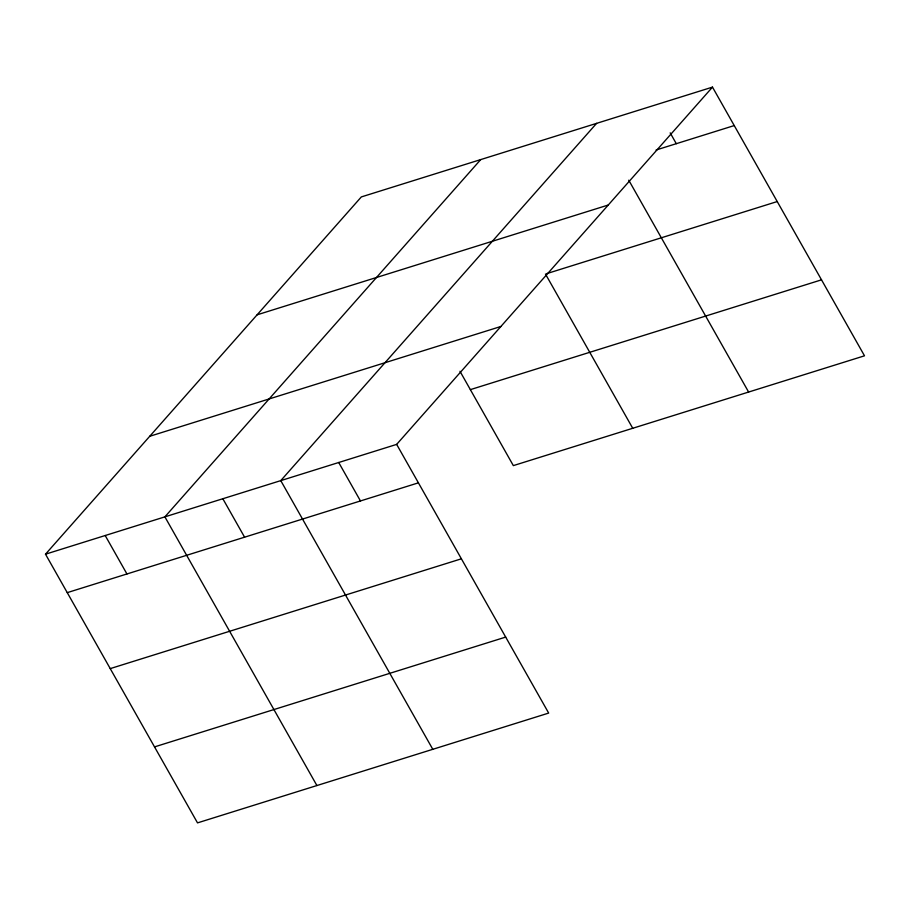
<?xml version="1.0" encoding="UTF-8"?>
<svg xmlns="http://www.w3.org/2000/svg" width="910" height="910" viewBox="0 0 910 910"><rect width="100%" height="100%" fill="white"/><g stroke="black" fill="none" stroke-linecap="round" stroke-linejoin="round"><path stroke-width="1.36" d="M712.485 87.121L396.658 444.387L548.673 713.076L197.515 822.879L45.5 554.19L361.327 196.924L712.485 87.121L864.5 355.81L513.342 465.613L459.982 371.291M480.719 159.591L164.892 516.857L316.908 785.546M596.596 123.362L280.769 480.616L432.796 749.305M656.087 150.013L734.233 125.569M257.109 314.826L608.255 205.023M546.808 273.603L777.22 201.554M149.718 436.288L500.875 326.485M470.356 389.639L821.514 279.836M45.5 554.19L396.658 444.387M67.249 592.637L418.407 482.835M110.235 668.611L461.393 558.808M154.529 746.894L505.687 637.091M670.181 132.871L676.301 143.689M628.753 180.191L748.623 392.051M545.465 274.024L632.734 428.28M338.713 462.496L360.462 500.955M222.836 498.737L244.585 537.184M105.196 535.524L126.945 573.971"/></g></svg>
